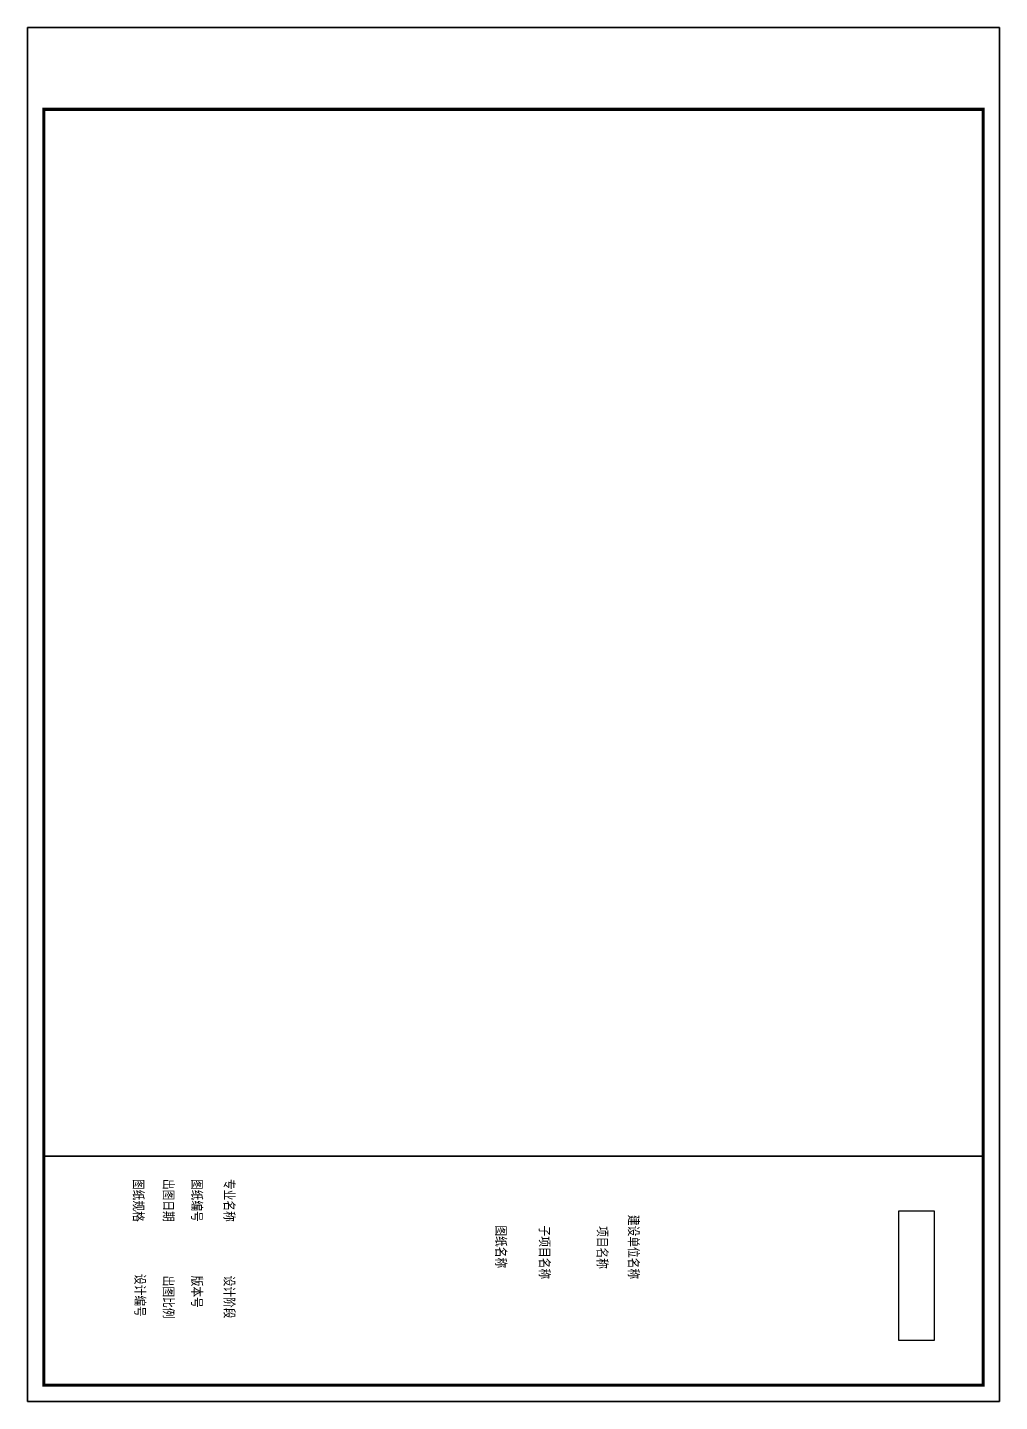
# Model space of a CAD drawing. Extents: x 155929 to 1124874, y 48921 to 424676.
# Drawn here: x 765111 to 794811, y 365276 to 407276 of the extents above; entities that cross this region are included whole.
import ezdxf
from ezdxf.enums import TextEntityAlignment as Align

# ---------------------------------------------------------------- set-up
doc = ezdxf.new("R2010")
doc.units = 0
doc.header["$LTSCALE"] = 1000
doc.header["$MEASUREMENT"] = 0
doc.layers.add('dy_quyu', color=7, linetype='Continuous')
doc.layers.add('tuqian_neibu_pl', color=7, linetype='Continuous')
doc.styles.add('宋体', font='', dxfattribs={"width": 0.8})
doc.styles.get('宋体').set_extended_font_data('SimSun')

# ---------------------------------------------------------------- blocks, each defined once
blk = doc.blocks.new('A3普通块')
for points in [[(-7000, 0), (-7000, 28700), (0, 28700), (0, 0)], [(-5325, 27201), (-1367, 27201), (-1367, 26126), (-5325, 26126)]]:
    blk.add_lwpolyline(points, close=True)
blk = doc.blocks.new('A3_202511250831')
blk.add_lwpolyline([(41500, 29200), (34500, 29200), (34500, 500), (41500, 500)], close=True)
at = {"layer": 'tuqian_neibu_pl'}
blk.add_lwpolyline([(0, 0), (42000, 0), (42000, 29700), (0, 29700)], close=True, dxfattribs=at)
at = {"layer": 'tuqian_neibu_pl', "const_width": 100}
blk.add_lwpolyline([(2500, 500), (41500, 500), (41500, 29200), (2500, 29200)], close=True, dxfattribs=at)
blk.add_blockref('A3普通块', (41500, 500))
at = {"style": '宋体', "width": 0.8}
for tag, p in [('建设单位名称', (37325, 18528)), ('项目名称', (37325, 17573)), ('子项目名称', (37479, 15807)), ('图纸名称', (37317, 14475))]:
    blk.add_attdef(tag, text='', height=300, dxfattribs=at).set_placement(p, align=Align.MIDDLE_CENTER)
for tag, p in [('专业名称', (35197, 6319)), ('设计阶段', (38154, 6319)), ('图纸编号', (35197, 5330)), ('版本号', (38154, 5330)), ('出图日期', (35197, 4464)), ('出图比例', (38154, 4464)), ('图纸规格', (35197, 3542)), ('设计编号', (38101, 3593))]:
    blk.add_attdef(tag, text='', height=300, dxfattribs=at).set_placement(p, align=Align.TOP_LEFT)

msp = doc.modelspace()

# ---------------------------------------------------------------- linework, layer by layer
at = {"layer": 'dy_quyu'}
msp.add_lwpolyline([(765111, 365276), (765111, 407276), (794811, 407276), (794811, 365276)], close=True, dxfattribs=at)
msp.add_lwpolyline([(765111, 365276), (765111, 407276), (794811, 407276), (794811, 365276)], close=True, dxfattribs=at)

# ---------------------------------------------------------------- block references
ref = msp.add_blockref('A3_202511250831', (765111, 407276), dxfattribs=dict(at, rotation=270))
ref.add_attrib('设计编号', '设计编号', dxfattribs={"layer": '0', "height": 300, "rotation": 270, "style": '宋体', "width": 0.8}).set_placement((768704, 369175), align=Align.TOP_LEFT)
ref.add_attrib('图纸规格', '图纸规格', dxfattribs={"layer": '0', "height": 300, "rotation": 270, "style": '宋体', "width": 0.8}).set_placement((768653, 372079), align=Align.TOP_LEFT)
ref.add_attrib('出图比例', '出图比例', dxfattribs={"layer": '0', "height": 300, "rotation": 270, "style": '宋体', "width": 0.8}).set_placement((769575, 369122), align=Align.TOP_LEFT)
ref.add_attrib('出图日期', '出图日期', dxfattribs={"layer": '0', "height": 300, "rotation": 270, "style": '宋体', "width": 0.8}).set_placement((769575, 372079), align=Align.TOP_LEFT)
ref.add_attrib('版本号', '版本号', dxfattribs={"layer": '0', "height": 300, "rotation": 270, "style": '宋体', "width": 0.8}).set_placement((770441, 369122), align=Align.TOP_LEFT)
ref.add_attrib('图纸编号', '图纸编号', dxfattribs={"layer": '0', "height": 300, "rotation": 270, "style": '宋体', "width": 0.8}).set_placement((770441, 372079), align=Align.TOP_LEFT)
ref.add_attrib('设计阶段', '设计阶段', dxfattribs={"layer": '0', "height": 300, "rotation": 270, "style": '宋体', "width": 0.8}).set_placement((771430, 369122), align=Align.TOP_LEFT)
ref.add_attrib('专业名称', '专业名称', dxfattribs={"layer": '0', "height": 300, "rotation": 270, "style": '宋体', "width": 0.8}).set_placement((771430, 372079), align=Align.TOP_LEFT)
ref.add_attrib('建设单位名称_001', '建设单位名称', (783483, 370981), dxfattribs={"layer": '0', "height": 300, "rotation": 270, "style": '宋体', "width": 0.8})
ref.add_attrib('子项目名称_001', '子项目名称', (780763, 370654), dxfattribs={"layer": '0', "height": 300, "rotation": 270, "style": '宋体', "width": 0.8})
ref.add_attrib('图纸名称_001', '图纸名称', (779430, 370661), dxfattribs={"layer": '0', "height": 300, "rotation": 270, "style": '宋体', "width": 0.8})
ref.add_attrib('项目名称_001', '项目名称', (782529, 370638), dxfattribs={"layer": '0', "height": 300, "rotation": 270, "style": '宋体', "width": 0.8})
ref = msp.add_blockref('A3_202511250831', (765111, 407276), dxfattribs=dict(at, rotation=270))
ref.add_attrib('设计编号', '设计编号', dxfattribs={"layer": '0', "height": 300, "rotation": 270, "style": '宋体', "width": 0.8}).set_placement((768704, 369175), align=Align.TOP_LEFT)
ref.add_attrib('图纸规格', '图纸规格', dxfattribs={"layer": '0', "height": 300, "rotation": 270, "style": '宋体', "width": 0.8}).set_placement((768653, 372079), align=Align.TOP_LEFT)
ref.add_attrib('出图比例', '出图比例', dxfattribs={"layer": '0', "height": 300, "rotation": 270, "style": '宋体', "width": 0.8}).set_placement((769575, 369122), align=Align.TOP_LEFT)
ref.add_attrib('出图日期', '出图日期', dxfattribs={"layer": '0', "height": 300, "rotation": 270, "style": '宋体', "width": 0.8}).set_placement((769575, 372079), align=Align.TOP_LEFT)
ref.add_attrib('版本号', '版本号', dxfattribs={"layer": '0', "height": 300, "rotation": 270, "style": '宋体', "width": 0.8}).set_placement((770441, 369122), align=Align.TOP_LEFT)
ref.add_attrib('图纸编号', '图纸编号', dxfattribs={"layer": '0', "height": 300, "rotation": 270, "style": '宋体', "width": 0.8}).set_placement((770441, 372079), align=Align.TOP_LEFT)
ref.add_attrib('设计阶段', '设计阶段', dxfattribs={"layer": '0', "height": 300, "rotation": 270, "style": '宋体', "width": 0.8}).set_placement((771430, 369122), align=Align.TOP_LEFT)
ref.add_attrib('专业名称', '专业名称', dxfattribs={"layer": '0', "height": 300, "rotation": 270, "style": '宋体', "width": 0.8}).set_placement((771430, 372079), align=Align.TOP_LEFT)
ref.add_attrib('建设单位名称_001', '建设单位名称', (783483, 370981), dxfattribs={"layer": '0', "height": 300, "rotation": 270, "style": '宋体', "width": 0.8})
ref.add_attrib('子项目名称_001', '子项目名称', (780763, 370654), dxfattribs={"layer": '0', "height": 300, "rotation": 270, "style": '宋体', "width": 0.8})
ref.add_attrib('图纸名称_001', '图纸名称', (779430, 370661), dxfattribs={"layer": '0', "height": 300, "rotation": 270, "style": '宋体', "width": 0.8})
ref.add_attrib('项目名称_001', '项目名称', (782529, 370638), dxfattribs={"layer": '0', "height": 300, "rotation": 270, "style": '宋体', "width": 0.8})

doc.saveas('drawing.dxf')
